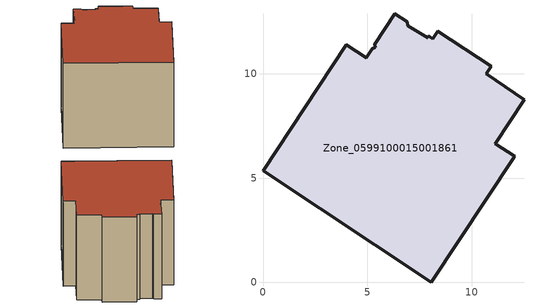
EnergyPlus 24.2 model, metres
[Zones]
Zone_0599100015001861
 floor ground (C_G): 6.95,12.31 7.9,11.73 7.92,11.82 8.14,11.68 8.38,12.04 10.93,10.36 10.7,9.99 12.51,8.76 11.14,6.65 12.07,6.05 12.02,5.98 8.06,0 0,5.34 4,11.39 4.95,10.76 5.24,11.21 5.37,11.27 5.37,11.41 6.31,12.88 6.91,12.49 z1.17
 wall outside (C_F): 6.31,12.88 5.37,11.41 5.37,11.27 5.24,11.21 4.95,10.76 4,11.39 0,5.34 8.06,0 12.02,5.98 12.07,6.05 11.14,6.65 12.51,8.76 10.7,9.99 10.93,10.36 8.38,12.04 8.14,11.68 7.92,11.82 7.9,11.73 6.95,12.31 6.91,12.49 6.31,12.88 z1.17:9.65
 roof outside (C_R): 7.9,11.73 6.95,12.31 6.91,12.49 6.31,12.88 5.37,11.41 5.37,11.27 5.24,11.21 4.95,10.76 4,11.39 0,5.34 8.06,0 12.02,5.98 12.07,6.05 11.14,6.65 12.51,8.76 10.7,9.99 10.93,10.36 8.38,12.04 8.14,11.68 7.92,11.82 z9.65
[BUILDING]
Pand.0599100015001861: North Axis=0; Terrain=City; Loads Convergence Tolerance Value=0.04; Temperature Convergence Tolerance Value=0.4; Solar Distribution=FullExterior; Maximum Number of Warmup Days=25; Minimum Number of Warmup Days=1
[Site:Location]
Rotterdam.The.Hague.AP_ZH_NLD Design_Conditions: Latitude=51.96; Longitude=4.45; Time Zone=1; Elevation=-4.5
[SITE:GROUNDTEMPERATURE:BUILDINGSURFACE]
18, 18, 18, 18, 18, 18, 18, 18, 18, 18, 18, 18
[MATERIAL] Thermal Absorptance=0.9; Solar Absorptance=0.7; Visible Absorptance=0.7
Name | Roughness | Thickness | Conductivity | Density | Specific Heat
G.D.1992-2005 | MediumSmooth | 0.15 | 0.06 | 540 | 1210
F.D.1992-2005 | Rough | 0.3 | 0.12 | 1920 | 840
R.D.1992-2005 | MediumRough | 0.2 | 0.08 | 1500 | 1000
[CONSTRUCTION]
C_G: G.D.1992-2005
C_F: F.D.1992-2005
C_R: R.D.1992-2005
[ZONE]
Zone_0599100015001861: Type=1; Multiplier=1; Ceiling Height=Autocalculate; Volume=Autocalculate; Floor Area=autocalculate; Part of Total Floor Area=Yes
[ZONEINFILTRATION:DESIGNFLOWRATE]
Infil_Zone_0599100015001861: Zone or ZoneList or Space or SpaceList=Zone_0599100015001861; Schedule=AlwaysOn; Design Flow Rate Calculation Method=Flow/Area; Flow Rate per Floor Area=0.0021; Constant Term Coefficient=1; Temperature Term Coefficient=0; Velocity Term Coefficient=0; Velocity Squared Term Coefficient=0
[HVACTEMPLATE:ZONE:IDEALLOADSAIRSYSTEM]
Zone_0599100015001861: Maximum Heating Supply Air Temperature=50; Minimum Cooling Supply Air Temperature=13; Maximum Heating Supply Air Humidity Ratio=0.0156; Minimum Cooling Supply Air Humidity Ratio=0.0077; Heating Limit=NoLimit; Cooling Limit=NoLimit; Dehumidification Control Type=ConstantSensibleHeatRatio; Cooling Sensible Heat Ratio=0.7; Dehumidification Setpoint=60; Humidification Control Type=None; Humidification Setpoint=30; Outdoor Air Method=None; Outdoor Air Flow Rate per Person=0.00944; Outdoor Air Flow Rate per Zone Floor Area=0; Outdoor Air Flow Rate per Zone=0; Demand Controlled Ventilation Type=None; Outdoor Air Economizer Type=NoEconomizer; Heat Recovery Type=None; Sensible Heat Recovery Effectiveness=0.7; Latent Heat Recovery Effectiveness=0.65
[ZONECONTROL:THERMOSTAT]
ThermostatControl_Zone_0599100015001861: Zone or ZoneList=Zone_0599100015001861; Control Type Schedule=DualSetpointControlType; Control 1=Thermostat_Zone_0599100015001861; Temperature Difference Between Cutout And Setpoint=0
[THERMOSTATSETPOINT:DUALSETPOINT]
Thermostat_Zone_0599100015001861: Heating Setpoint Temperature Schedule=HeatingSetpoint_Zone_0599100015001861; Cooling Setpoint Temperature Schedule=CoolingSetpoint_Zone_0599100015001861
[SCHEDULE:COMPACT]
HeatingSetpoint_Zone_0599100015001861: Through: 12/31, For: AllDays, Until: 24:00, 21
CoolingSetpoint_Zone_0599100015001861: Through: 12/31, For: AllDays, Until: 24:00, 24
DualSetpointControlType: Through: 12/31, For: AllDays, Until: 24:00, 4
AlwaysOn: Through: 12/31, For: AllDays, Until: 24:00, 1
